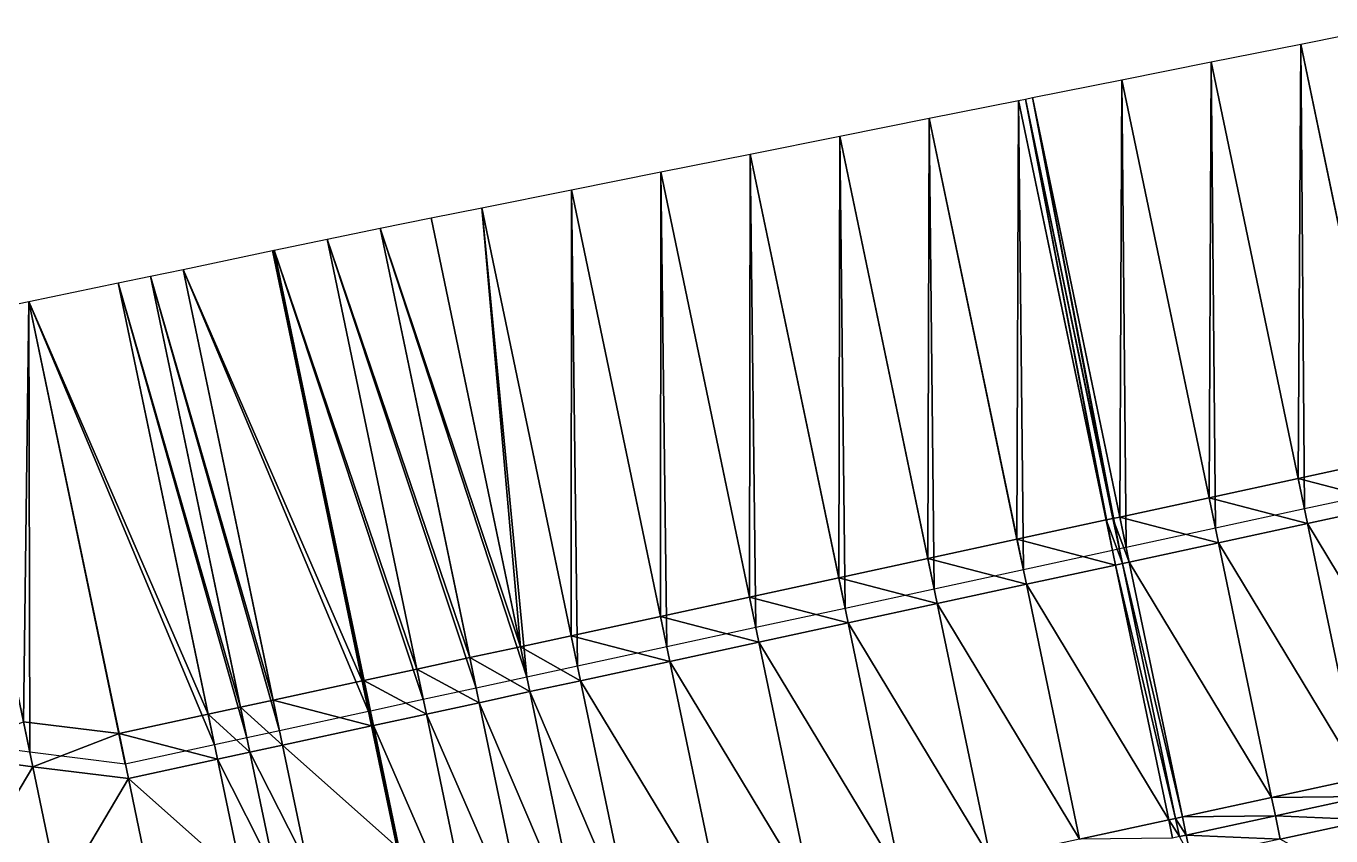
# Model space of a CAD drawing. Header units: metres. Extents: x 1882598 to 1885460, y 3171405 to 3171756.
# Drawn here: x 1883346.75 to 1883361.05, y 3171636.72 to 3171645.6 of the extents above; entities that cross this region are included whole.
import ezdxf

# ---------------------------------------------------------------- set-up
doc = ezdxf.new("R2010")
doc.units = ezdxf.units.M
doc.header["$MEASUREMENT"] = 0
doc.layers.add('Triangles surfaces projet', color=7, linetype='Continuous', true_color=0x848484)

msp = doc.modelspace()

# ---------------------------------------------------------------- linework, layer by layer
at = {"layer": 'Triangles surfaces projet'}
for points in [[(1883361.704, 3171645.6, 150.39), (1883361.673, 3171640.854, 150.276), (1883360.723, 3171645.404, 150.389), (1883361.704, 3171645.6, 150.39)], [(1883361.704, 3171645.6, 150.742), (1883361.743, 3171640.519, 150.617), (1883360.723, 3171645.404, 150.742), (1883361.704, 3171645.6, 150.742)], [(1883360.723, 3171645.404, 150.389), (1883360.695, 3171640.642, 150.275), (1883359.742, 3171645.208, 150.389), (1883360.723, 3171645.404, 150.389)], [(1883360.723, 3171645.404, 150.742), (1883360.765, 3171640.308, 150.616), (1883359.742, 3171645.208, 150.741), (1883360.723, 3171645.404, 150.742)], [(1883360.723, 3171645.404, 150.389), (1883361.673, 3171640.854, 150.276), (1883360.695, 3171640.642, 150.275), (1883360.723, 3171645.404, 150.389)], [(1883361.743, 3171640.519, 150.617), (1883360.765, 3171640.308, 150.616), (1883360.723, 3171645.404, 150.742), (1883361.743, 3171640.519, 150.617)], [(1883359.742, 3171645.208, 150.389), (1883359.718, 3171640.431, 150.274), (1883358.762, 3171645.012, 150.388), (1883359.742, 3171645.208, 150.389)], [(1883359.742, 3171645.208, 150.741), (1883359.788, 3171640.097, 150.615), (1883358.762, 3171645.012, 150.741), (1883359.742, 3171645.208, 150.741)], [(1883359.742, 3171645.208, 150.389), (1883360.695, 3171640.642, 150.275), (1883359.718, 3171640.431, 150.274), (1883359.742, 3171645.208, 150.389)], [(1883360.765, 3171640.308, 150.616), (1883359.788, 3171640.097, 150.615), (1883359.742, 3171645.208, 150.741), (1883360.765, 3171640.308, 150.616)], [(1883357.781, 3171644.816, 150.388), (1883358.762, 3171645.012, 150.388), (1883358.741, 3171640.219, 150.273), (1883357.781, 3171644.816, 150.388)], [(1883358.762, 3171645.012, 150.741), (1883358.81, 3171639.885, 150.614), (1883357.781, 3171644.816, 150.74), (1883358.762, 3171645.012, 150.741)], [(1883358.762, 3171645.012, 150.388), (1883359.718, 3171640.431, 150.274), (1883358.741, 3171640.219, 150.273), (1883358.762, 3171645.012, 150.388)], [(1883359.788, 3171640.097, 150.615), (1883358.81, 3171639.885, 150.614), (1883358.762, 3171645.012, 150.741), (1883359.788, 3171640.097, 150.615)], [(1883357.612, 3171639.975, 150.272), (1883356.649, 3171644.59, 150.387), (1883357.63, 3171644.786, 150.388), (1883357.612, 3171639.975, 150.272)], [(1883357.63, 3171644.786, 150.74), (1883357.682, 3171639.641, 150.613), (1883356.649, 3171644.59, 150.74), (1883357.63, 3171644.786, 150.74)], [(1883358.59, 3171640.187, 150.273), (1883357.612, 3171639.975, 150.272), (1883357.63, 3171644.786, 150.388), (1883358.59, 3171640.187, 150.273)], [(1883358.59, 3171640.187, 150.273), (1883357.63, 3171644.786, 150.388), (1883357.705, 3171644.801, 150.388), (1883358.59, 3171640.187, 150.273)], [(1883357.705, 3171644.801, 150.74), (1883358.66, 3171639.853, 150.614), (1883357.63, 3171644.786, 150.74), (1883357.705, 3171644.801, 150.74)], [(1883358.66, 3171639.853, 150.614), (1883357.682, 3171639.641, 150.613), (1883357.63, 3171644.786, 150.74), (1883358.66, 3171639.853, 150.614)], [(1883358.665, 3171640.203, 150.273), (1883357.705, 3171644.801, 150.388), (1883357.781, 3171644.816, 150.388), (1883358.665, 3171640.203, 150.273)], [(1883357.781, 3171644.816, 150.74), (1883358.735, 3171639.869, 150.614), (1883357.705, 3171644.801, 150.74), (1883357.781, 3171644.816, 150.74)], [(1883358.59, 3171640.187, 150.273), (1883357.705, 3171644.801, 150.388), (1883358.665, 3171640.203, 150.273), (1883358.59, 3171640.187, 150.273)], [(1883358.735, 3171639.869, 150.614), (1883358.66, 3171639.853, 150.614), (1883357.705, 3171644.801, 150.74), (1883358.735, 3171639.869, 150.614)], [(1883357.781, 3171644.816, 150.388), (1883358.741, 3171640.219, 150.273), (1883358.665, 3171640.203, 150.273), (1883357.781, 3171644.816, 150.388)], [(1883358.81, 3171639.885, 150.614), (1883358.735, 3171639.869, 150.614), (1883357.781, 3171644.816, 150.74), (1883358.81, 3171639.885, 150.614)], [(1883356.649, 3171644.59, 150.387), (1883356.635, 3171639.764, 150.271), (1883355.669, 3171644.394, 150.387), (1883356.649, 3171644.59, 150.387)], [(1883356.649, 3171644.59, 150.74), (1883356.705, 3171639.43, 150.612), (1883355.669, 3171644.394, 150.739), (1883356.649, 3171644.59, 150.74)], [(1883356.635, 3171639.764, 150.271), (1883356.649, 3171644.59, 150.387), (1883357.612, 3171639.975, 150.272), (1883356.635, 3171639.764, 150.271)], [(1883357.682, 3171639.641, 150.613), (1883356.705, 3171639.43, 150.612), (1883356.649, 3171644.59, 150.74), (1883357.682, 3171639.641, 150.613)], [(1883355.669, 3171644.394, 150.387), (1883355.658, 3171639.552, 150.27), (1883354.688, 3171644.198, 150.386), (1883355.669, 3171644.394, 150.387)], [(1883355.669, 3171644.394, 150.739), (1883355.727, 3171639.218, 150.611), (1883354.688, 3171644.198, 150.738), (1883355.669, 3171644.394, 150.739)], [(1883356.635, 3171639.764, 150.271), (1883355.658, 3171639.552, 150.27), (1883355.669, 3171644.394, 150.387), (1883356.635, 3171639.764, 150.271)], [(1883356.705, 3171639.43, 150.612), (1883355.727, 3171639.218, 150.611), (1883355.669, 3171644.394, 150.739), (1883356.705, 3171639.43, 150.612)], [(1883354.68, 3171639.341, 150.269), (1883353.707, 3171644.002, 150.385), (1883354.688, 3171644.198, 150.386), (1883354.68, 3171639.341, 150.269)], [(1883354.688, 3171644.198, 150.738), (1883354.75, 3171639.007, 150.61), (1883353.707, 3171644.002, 150.738), (1883354.688, 3171644.198, 150.738)], [(1883354.688, 3171644.198, 150.386), (1883355.658, 3171639.552, 150.27), (1883354.68, 3171639.341, 150.269), (1883354.688, 3171644.198, 150.386)], [(1883355.727, 3171639.218, 150.611), (1883354.75, 3171639.007, 150.61), (1883354.688, 3171644.198, 150.738), (1883355.727, 3171639.218, 150.611)], [(1883353.707, 3171644.002, 150.385), (1883353.703, 3171639.13, 150.268), (1883352.727, 3171643.806, 150.385), (1883353.707, 3171644.002, 150.385)], [(1883353.707, 3171644.002, 150.738), (1883353.773, 3171638.795, 150.609), (1883352.727, 3171643.806, 150.737), (1883353.707, 3171644.002, 150.738)], [(1883353.707, 3171644.002, 150.385), (1883354.68, 3171639.341, 150.269), (1883353.703, 3171639.13, 150.268), (1883353.707, 3171644.002, 150.385)], [(1883354.75, 3171639.007, 150.61), (1883353.773, 3171638.795, 150.609), (1883353.707, 3171644.002, 150.738), (1883354.75, 3171639.007, 150.61)], [(1883351.746, 3171643.61, 150.384), (1883352.727, 3171643.806, 150.385), (1883352.725, 3171638.918, 150.267), (1883351.746, 3171643.61, 150.384)], [(1883352.727, 3171643.806, 150.737), (1883352.795, 3171638.584, 150.608), (1883351.746, 3171643.61, 150.737), (1883352.727, 3171643.806, 150.737)], [(1883352.725, 3171638.918, 150.267), (1883352.727, 3171643.806, 150.385), (1883353.703, 3171639.13, 150.268), (1883352.725, 3171638.918, 150.267)], [(1883353.773, 3171638.795, 150.609), (1883352.795, 3171638.584, 150.608), (1883352.727, 3171643.806, 150.737), (1883353.773, 3171638.795, 150.609)], [(1883352.169, 3171638.798, 150.266), (1883350.63, 3171643.386, 150.384), (1883351.188, 3171643.499, 150.384), (1883352.169, 3171638.798, 150.266)], [(1883351.188, 3171643.499, 150.737), (1883352.239, 3171638.464, 150.608), (1883350.63, 3171643.386, 150.736), (1883351.188, 3171643.499, 150.737)], [(1883352.169, 3171638.798, 150.266), (1883351.188, 3171643.499, 150.384), (1883351.746, 3171643.61, 150.384), (1883352.169, 3171638.798, 150.266)], [(1883351.746, 3171643.61, 150.737), (1883352.239, 3171638.464, 150.608), (1883351.188, 3171643.499, 150.737), (1883351.746, 3171643.61, 150.737)], [(1883352.725, 3171638.918, 150.267), (1883352.169, 3171638.798, 150.266), (1883351.746, 3171643.61, 150.384), (1883352.725, 3171638.918, 150.267)], [(1883352.795, 3171638.584, 150.608), (1883352.239, 3171638.464, 150.608), (1883351.746, 3171643.61, 150.737), (1883352.795, 3171638.584, 150.608)], [(1883351.613, 3171638.678, 150.266), (1883350.049, 3171643.264, 150.383), (1883350.63, 3171643.386, 150.384), (1883351.613, 3171638.678, 150.266)], [(1883350.63, 3171643.386, 150.736), (1883351.683, 3171638.343, 150.607), (1883350.049, 3171643.264, 150.736), (1883350.63, 3171643.386, 150.736)], [(1883352.169, 3171638.798, 150.266), (1883351.613, 3171638.678, 150.266), (1883350.63, 3171643.386, 150.384), (1883352.169, 3171638.798, 150.266)], [(1883352.239, 3171638.464, 150.608), (1883351.683, 3171638.343, 150.607), (1883350.63, 3171643.386, 150.736), (1883352.239, 3171638.464, 150.608)], [(1883351.033, 3171638.552, 150.265), (1883349.468, 3171643.143, 150.383), (1883350.049, 3171643.264, 150.383), (1883351.033, 3171638.552, 150.265)], [(1883350.049, 3171643.264, 150.736), (1883351.102, 3171638.218, 150.607), (1883349.468, 3171643.143, 150.735), (1883350.049, 3171643.264, 150.736)], [(1883351.613, 3171638.678, 150.266), (1883351.033, 3171638.552, 150.265), (1883350.049, 3171643.264, 150.383), (1883351.613, 3171638.678, 150.266)], [(1883351.683, 3171638.343, 150.607), (1883351.102, 3171638.218, 150.607), (1883350.049, 3171643.264, 150.736), (1883351.683, 3171638.343, 150.607)], [(1883350.433, 3171638.422, 150.265), (1883348.469, 3171642.934, 150.382), (1883349.448, 3171643.139, 150.383), (1883350.433, 3171638.422, 150.265)], [(1883349.448, 3171643.139, 150.735), (1883350.502, 3171638.088, 150.606), (1883348.469, 3171642.934, 150.734), (1883349.448, 3171643.139, 150.735)], [(1883349.458, 3171643.141, 150.383), (1883350.443, 3171638.424, 150.265), (1883349.448, 3171643.139, 150.383), (1883349.458, 3171643.141, 150.383)], [(1883349.458, 3171643.141, 150.735), (1883350.512, 3171638.09, 150.606), (1883349.448, 3171643.139, 150.735), (1883349.458, 3171643.141, 150.735)], [(1883349.448, 3171643.139, 150.383), (1883350.443, 3171638.424, 150.265), (1883350.433, 3171638.422, 150.265), (1883349.448, 3171643.139, 150.383)], [(1883350.512, 3171638.09, 150.606), (1883350.502, 3171638.088, 150.606), (1883349.448, 3171643.139, 150.735), (1883350.512, 3171638.09, 150.606)], [(1883349.468, 3171643.143, 150.383), (1883350.452, 3171638.427, 150.265), (1883349.458, 3171643.141, 150.383), (1883349.468, 3171643.143, 150.383)], [(1883349.468, 3171643.143, 150.735), (1883350.522, 3171638.092, 150.606), (1883349.458, 3171643.141, 150.735), (1883349.468, 3171643.143, 150.735)], [(1883350.443, 3171638.424, 150.265), (1883349.458, 3171643.141, 150.383), (1883350.452, 3171638.427, 150.265), (1883350.443, 3171638.424, 150.265)], [(1883350.512, 3171638.09, 150.606), (1883349.458, 3171643.141, 150.735), (1883350.522, 3171638.092, 150.606), (1883350.512, 3171638.09, 150.606)], [(1883351.033, 3171638.552, 150.265), (1883350.452, 3171638.427, 150.265), (1883349.468, 3171643.143, 150.383), (1883351.033, 3171638.552, 150.265)], [(1883351.102, 3171638.218, 150.607), (1883350.522, 3171638.092, 150.606), (1883349.468, 3171643.143, 150.735), (1883351.102, 3171638.218, 150.607)], [(1883348.469, 3171642.934, 150.382), (1883349.455, 3171638.211, 150.264), (1883348.113, 3171642.859, 150.382), (1883348.469, 3171642.934, 150.382)], [(1883348.469, 3171642.934, 150.734), (1883349.525, 3171637.877, 150.605), (1883348.113, 3171642.859, 150.734), (1883348.469, 3171642.934, 150.734)], [(1883350.433, 3171638.422, 150.265), (1883349.455, 3171638.211, 150.264), (1883348.469, 3171642.934, 150.382), (1883350.433, 3171638.422, 150.265)], [(1883350.502, 3171638.088, 150.606), (1883349.525, 3171637.877, 150.605), (1883348.469, 3171642.934, 150.734), (1883350.502, 3171638.088, 150.606)], [(1883346.777, 3171642.58, 150.381), (1883347.756, 3171642.785, 150.381), (1883348.743, 3171638.057, 150.263), (1883346.777, 3171642.58, 150.381)], [(1883347.756, 3171642.785, 150.734), (1883348.813, 3171637.723, 150.605), (1883346.777, 3171642.58, 150.733), (1883347.756, 3171642.785, 150.734)], [(1883347.756, 3171642.785, 150.381), (1883348.113, 3171642.859, 150.382), (1883349.099, 3171638.134, 150.264), (1883347.756, 3171642.785, 150.381)], [(1883348.113, 3171642.859, 150.734), (1883349.169, 3171637.8, 150.605), (1883347.756, 3171642.785, 150.734), (1883348.113, 3171642.859, 150.734)], [(1883347.756, 3171642.785, 150.381), (1883349.099, 3171638.134, 150.264), (1883348.743, 3171638.057, 150.263), (1883347.756, 3171642.785, 150.381)], [(1883349.169, 3171637.8, 150.605), (1883348.813, 3171637.723, 150.605), (1883347.756, 3171642.785, 150.734), (1883349.169, 3171637.8, 150.605)], [(1883349.455, 3171638.211, 150.264), (1883349.099, 3171638.134, 150.264), (1883348.113, 3171642.859, 150.382), (1883349.455, 3171638.211, 150.264)], [(1883349.525, 3171637.877, 150.605), (1883349.169, 3171637.8, 150.605), (1883348.113, 3171642.859, 150.734), (1883349.525, 3171637.877, 150.605)], [(1883346.777, 3171642.58, 150.381), (1883346.717, 3171637.975, 150.27), (1883345.798, 3171642.379, 150.38), (1883346.777, 3171642.58, 150.381)], [(1883346.777, 3171642.58, 150.733), (1883346.787, 3171637.641, 150.611), (1883345.798, 3171642.379, 150.732), (1883346.777, 3171642.58, 150.733)], [(1883346.777, 3171642.58, 150.381), (1883347.766, 3171637.845, 150.262), (1883346.717, 3171637.975, 150.27), (1883346.777, 3171642.58, 150.381)], [(1883347.766, 3171637.845, 150.262), (1883346.777, 3171642.58, 150.381), (1883348.743, 3171638.057, 150.263), (1883347.766, 3171637.845, 150.262)], [(1883347.835, 3171637.511, 150.604), (1883346.787, 3171637.641, 150.611), (1883346.777, 3171642.58, 150.733), (1883347.835, 3171637.511, 150.604)], [(1883348.813, 3171637.723, 150.605), (1883347.835, 3171637.511, 150.604), (1883346.777, 3171642.58, 150.733), (1883348.813, 3171637.723, 150.605)], [(1883346.787, 3171637.641, 150.611), (1883345.736, 3171637.781, 150.62), (1883345.798, 3171642.379, 150.732), (1883346.787, 3171637.641, 150.611)], [(1883361.776, 3171640.36, 150.78), (1883360.695, 3171640.642, 150.275), (1883361.673, 3171640.854, 150.276), (1883361.776, 3171640.36, 150.78)], [(1883359.718, 3171640.431, 150.274), (1883360.695, 3171640.642, 150.275), (1883360.798, 3171640.149, 150.779), (1883359.718, 3171640.431, 150.274)], [(1883360.798, 3171640.149, 150.779), (1883360.695, 3171640.642, 150.275), (1883361.776, 3171640.36, 150.78), (1883360.798, 3171640.149, 150.779)], [(1883359.718, 3171640.431, 150.274), (1883359.821, 3171639.937, 150.778), (1883358.741, 3171640.219, 150.273), (1883359.718, 3171640.431, 150.274)], [(1883359.821, 3171639.937, 150.778), (1883359.718, 3171640.431, 150.274), (1883360.798, 3171640.149, 150.779), (1883359.821, 3171639.937, 150.778)], [(1883361.776, 3171640.36, 150.78), (1883362.359, 3171637.566, 150.837), (1883360.798, 3171640.149, 150.779), (1883361.776, 3171640.36, 150.78)], [(1883358.665, 3171640.203, 150.273), (1883358.741, 3171640.219, 150.273), (1883358.844, 3171639.726, 150.777), (1883358.665, 3171640.203, 150.273)], [(1883358.844, 3171639.726, 150.777), (1883358.741, 3171640.219, 150.273), (1883359.821, 3171639.937, 150.778), (1883358.844, 3171639.726, 150.777)], [(1883357.612, 3171639.975, 150.272), (1883358.59, 3171640.187, 150.273), (1883358.693, 3171639.693, 150.777), (1883357.612, 3171639.975, 150.272)], [(1883358.768, 3171639.71, 150.777), (1883358.59, 3171640.187, 150.273), (1883358.665, 3171640.203, 150.273), (1883358.768, 3171639.71, 150.777)], [(1883358.59, 3171640.187, 150.273), (1883358.768, 3171639.71, 150.777), (1883358.693, 3171639.693, 150.777), (1883358.59, 3171640.187, 150.273)], [(1883358.768, 3171639.71, 150.777), (1883358.665, 3171640.203, 150.273), (1883358.844, 3171639.726, 150.777), (1883358.768, 3171639.71, 150.777)], [(1883359.821, 3171639.937, 150.778), (1883360.798, 3171640.149, 150.779), (1883361.382, 3171637.355, 150.836), (1883359.821, 3171639.937, 150.778)], [(1883362.359, 3171637.566, 150.837), (1883361.382, 3171637.355, 150.836), (1883360.798, 3171640.149, 150.779), (1883362.359, 3171637.566, 150.837)], [(1883357.715, 3171639.482, 150.776), (1883356.635, 3171639.764, 150.271), (1883357.612, 3171639.975, 150.272), (1883357.715, 3171639.482, 150.776)], [(1883357.715, 3171639.482, 150.776), (1883357.612, 3171639.975, 150.272), (1883358.693, 3171639.693, 150.777), (1883357.715, 3171639.482, 150.776)], [(1883359.821, 3171639.937, 150.778), (1883360.404, 3171637.143, 150.835), (1883358.844, 3171639.726, 150.777), (1883359.821, 3171639.937, 150.778)], [(1883360.404, 3171637.143, 150.835), (1883359.821, 3171639.937, 150.778), (1883361.382, 3171637.355, 150.836), (1883360.404, 3171637.143, 150.835)], [(1883355.658, 3171639.552, 150.27), (1883356.635, 3171639.764, 150.271), (1883356.738, 3171639.271, 150.775), (1883355.658, 3171639.552, 150.27)], [(1883356.738, 3171639.271, 150.775), (1883356.635, 3171639.764, 150.271), (1883357.715, 3171639.482, 150.776), (1883356.738, 3171639.271, 150.775)], [(1883359.276, 3171636.899, 150.834), (1883357.715, 3171639.482, 150.776), (1883358.693, 3171639.693, 150.777), (1883359.276, 3171636.899, 150.834)], [(1883358.768, 3171639.71, 150.777), (1883359.351, 3171636.916, 150.834), (1883358.693, 3171639.693, 150.777), (1883358.768, 3171639.71, 150.777)], [(1883358.693, 3171639.693, 150.777), (1883359.351, 3171636.916, 150.834), (1883359.276, 3171636.899, 150.834), (1883358.693, 3171639.693, 150.777)], [(1883358.844, 3171639.726, 150.777), (1883359.427, 3171636.932, 150.834), (1883358.768, 3171639.71, 150.777), (1883358.844, 3171639.726, 150.777)], [(1883358.768, 3171639.71, 150.777), (1883359.427, 3171636.932, 150.834), (1883359.351, 3171636.916, 150.834), (1883358.768, 3171639.71, 150.777)], [(1883360.404, 3171637.143, 150.835), (1883359.427, 3171636.932, 150.834), (1883358.844, 3171639.726, 150.777), (1883360.404, 3171637.143, 150.835)], [(1883355.761, 3171639.059, 150.774), (1883354.68, 3171639.341, 150.269), (1883355.658, 3171639.552, 150.27), (1883355.761, 3171639.059, 150.774)], [(1883355.658, 3171639.552, 150.27), (1883356.738, 3171639.271, 150.775), (1883355.761, 3171639.059, 150.774), (1883355.658, 3171639.552, 150.27)], [(1883356.738, 3171639.271, 150.775), (1883357.715, 3171639.482, 150.776), (1883358.299, 3171636.688, 150.833), (1883356.738, 3171639.271, 150.775)], [(1883357.715, 3171639.482, 150.776), (1883359.276, 3171636.899, 150.834), (1883358.299, 3171636.688, 150.833), (1883357.715, 3171639.482, 150.776)], [(1883354.783, 3171638.848, 150.773), (1883353.703, 3171639.13, 150.268), (1883354.68, 3171639.341, 150.269), (1883354.783, 3171638.848, 150.773)], [(1883355.761, 3171639.059, 150.774), (1883354.783, 3171638.848, 150.773), (1883354.68, 3171639.341, 150.269), (1883355.761, 3171639.059, 150.774)], [(1883357.321, 3171636.476, 150.832), (1883355.761, 3171639.059, 150.774), (1883356.738, 3171639.271, 150.775), (1883357.321, 3171636.476, 150.832)], [(1883358.299, 3171636.688, 150.833), (1883357.321, 3171636.476, 150.832), (1883356.738, 3171639.271, 150.775), (1883358.299, 3171636.688, 150.833)], [(1883353.806, 3171638.636, 150.772), (1883352.725, 3171638.918, 150.267), (1883353.703, 3171639.13, 150.268), (1883353.806, 3171638.636, 150.772)], [(1883353.703, 3171639.13, 150.268), (1883354.783, 3171638.848, 150.773), (1883353.806, 3171638.636, 150.772), (1883353.703, 3171639.13, 150.268)], [(1883352.828, 3171638.425, 150.771), (1883352.169, 3171638.798, 150.266), (1883352.725, 3171638.918, 150.267), (1883352.828, 3171638.425, 150.771)], [(1883352.828, 3171638.425, 150.771), (1883352.725, 3171638.918, 150.267), (1883353.806, 3171638.636, 150.772), (1883352.828, 3171638.425, 150.771)], [(1883354.783, 3171638.848, 150.773), (1883355.761, 3171639.059, 150.774), (1883356.344, 3171636.265, 150.831), (1883354.783, 3171638.848, 150.773)], [(1883357.321, 3171636.476, 150.832), (1883356.344, 3171636.265, 150.831), (1883355.761, 3171639.059, 150.774), (1883357.321, 3171636.476, 150.832)], [(1883351.613, 3171638.678, 150.266), (1883352.169, 3171638.798, 150.266), (1883352.272, 3171638.305, 150.77), (1883351.613, 3171638.678, 150.266)], [(1883352.828, 3171638.425, 150.771), (1883352.272, 3171638.305, 150.77), (1883352.169, 3171638.798, 150.266), (1883352.828, 3171638.425, 150.771)], [(1883355.366, 3171636.054, 150.83), (1883353.806, 3171638.636, 150.772), (1883354.783, 3171638.848, 150.773), (1883355.366, 3171636.054, 150.83)], [(1883356.344, 3171636.265, 150.831), (1883355.366, 3171636.054, 150.83), (1883354.783, 3171638.848, 150.773), (1883356.344, 3171636.265, 150.831)], [(1883351.613, 3171638.678, 150.266), (1883351.716, 3171638.184, 150.77), (1883351.033, 3171638.552, 150.265), (1883351.613, 3171638.678, 150.266)], [(1883352.272, 3171638.305, 150.77), (1883351.716, 3171638.184, 150.77), (1883351.613, 3171638.678, 150.266), (1883352.272, 3171638.305, 150.77)], [(1883354.389, 3171635.842, 150.829), (1883352.828, 3171638.425, 150.771), (1883353.806, 3171638.636, 150.772), (1883354.389, 3171635.842, 150.829)], [(1883353.806, 3171638.636, 150.772), (1883355.366, 3171636.054, 150.83), (1883354.389, 3171635.842, 150.829), (1883353.806, 3171638.636, 150.772)], [(1883350.452, 3171638.427, 150.265), (1883351.033, 3171638.552, 150.265), (1883351.136, 3171638.059, 150.769), (1883350.452, 3171638.427, 150.265)], [(1883351.033, 3171638.552, 150.265), (1883351.716, 3171638.184, 150.77), (1883351.136, 3171638.059, 150.769), (1883351.033, 3171638.552, 150.265)], [(1883350.433, 3171638.422, 150.265), (1883350.536, 3171637.929, 150.769), (1883349.455, 3171638.211, 150.264), (1883350.433, 3171638.422, 150.265)], [(1883350.433, 3171638.422, 150.265), (1883350.443, 3171638.424, 150.265), (1883350.546, 3171637.931, 150.769), (1883350.433, 3171638.422, 150.265)], [(1883350.536, 3171637.929, 150.769), (1883350.433, 3171638.422, 150.265), (1883350.546, 3171637.931, 150.769), (1883350.536, 3171637.929, 150.769)], [(1883350.555, 3171637.933, 150.769), (1883350.443, 3171638.424, 150.265), (1883350.452, 3171638.427, 150.265), (1883350.555, 3171637.933, 150.769)], [(1883350.546, 3171637.931, 150.769), (1883350.443, 3171638.424, 150.265), (1883350.555, 3171637.933, 150.769), (1883350.546, 3171637.931, 150.769)], [(1883350.555, 3171637.933, 150.769), (1883350.452, 3171638.427, 150.265), (1883351.136, 3171638.059, 150.769), (1883350.555, 3171637.933, 150.769)], [(1883353.412, 3171635.631, 150.828), (1883352.272, 3171638.305, 150.77), (1883352.828, 3171638.425, 150.771), (1883353.412, 3171635.631, 150.828)], [(1883352.828, 3171638.425, 150.771), (1883354.389, 3171635.842, 150.829), (1883353.412, 3171635.631, 150.828), (1883352.828, 3171638.425, 150.771)], [(1883349.558, 3171637.718, 150.768), (1883349.099, 3171638.134, 150.264), (1883349.455, 3171638.211, 150.264), (1883349.558, 3171637.718, 150.768)], [(1883350.536, 3171637.929, 150.769), (1883349.558, 3171637.718, 150.768), (1883349.455, 3171638.211, 150.264), (1883350.536, 3171637.929, 150.769)], [(1883351.716, 3171638.184, 150.77), (1883352.272, 3171638.305, 150.77), (1883352.855, 3171635.51, 150.828), (1883351.716, 3171638.184, 150.77)], [(1883353.412, 3171635.631, 150.828), (1883352.855, 3171635.51, 150.828), (1883352.272, 3171638.305, 150.77), (1883353.412, 3171635.631, 150.828)], [(1883349.099, 3171638.134, 150.264), (1883349.202, 3171637.641, 150.767), (1883348.743, 3171638.057, 150.263), (1883349.099, 3171638.134, 150.264)], [(1883349.202, 3171637.641, 150.767), (1883349.099, 3171638.134, 150.264), (1883349.558, 3171637.718, 150.768), (1883349.202, 3171637.641, 150.767)], [(1883350.555, 3171637.933, 150.769), (1883351.136, 3171638.059, 150.769), (1883351.719, 3171635.265, 150.826), (1883350.555, 3171637.933, 150.769)], [(1883352.299, 3171635.39, 150.827), (1883351.136, 3171638.059, 150.769), (1883351.716, 3171638.184, 150.77), (1883352.299, 3171635.39, 150.827)], [(1883352.299, 3171635.39, 150.827), (1883351.719, 3171635.265, 150.826), (1883351.136, 3171638.059, 150.769), (1883352.299, 3171635.39, 150.827)], [(1883352.299, 3171635.39, 150.827), (1883351.716, 3171638.184, 150.77), (1883352.855, 3171635.51, 150.828), (1883352.299, 3171635.39, 150.827)], [(1883346.82, 3171637.482, 150.774), (1883345.769, 3171637.622, 150.782), (1883346.717, 3171637.975, 150.27), (1883346.82, 3171637.482, 150.774)], [(1883346.717, 3171637.975, 150.27), (1883347.766, 3171637.845, 150.262), (1883346.82, 3171637.482, 150.774), (1883346.717, 3171637.975, 150.27)], [(1883348.846, 3171637.564, 150.767), (1883347.766, 3171637.845, 150.262), (1883348.743, 3171638.057, 150.263), (1883348.846, 3171637.564, 150.767)], [(1883349.202, 3171637.641, 150.767), (1883348.846, 3171637.564, 150.767), (1883348.743, 3171638.057, 150.263), (1883349.202, 3171637.641, 150.767)], [(1883349.558, 3171637.718, 150.768), (1883350.536, 3171637.929, 150.769), (1883350.812, 3171636.603, 150.796), (1883349.558, 3171637.718, 150.768)], [(1883350.546, 3171637.931, 150.769), (1883350.812, 3171636.603, 150.796), (1883350.536, 3171637.929, 150.769), (1883350.546, 3171637.931, 150.769)], [(1883350.555, 3171637.933, 150.769), (1883350.976, 3171635.871, 150.811), (1883350.546, 3171637.931, 150.769), (1883350.555, 3171637.933, 150.769)], [(1883350.546, 3171637.931, 150.769), (1883350.976, 3171635.871, 150.811), (1883350.812, 3171636.603, 150.796), (1883350.546, 3171637.931, 150.769)], [(1883351.139, 3171635.139, 150.826), (1883350.555, 3171637.933, 150.769), (1883351.719, 3171635.265, 150.826), (1883351.139, 3171635.139, 150.826)], [(1883350.555, 3171637.933, 150.769), (1883351.139, 3171635.139, 150.826), (1883350.976, 3171635.871, 150.811), (1883350.555, 3171637.933, 150.769)], [(1883347.766, 3171637.845, 150.262), (1883347.869, 3171637.352, 150.766), (1883346.82, 3171637.482, 150.774), (1883347.766, 3171637.845, 150.262)], [(1883348.846, 3171637.564, 150.767), (1883347.869, 3171637.352, 150.766), (1883347.766, 3171637.845, 150.262), (1883348.846, 3171637.564, 150.767)], [(1883349.202, 3171637.641, 150.767), (1883349.479, 3171636.315, 150.795), (1883348.846, 3171637.564, 150.767), (1883349.202, 3171637.641, 150.767)], [(1883349.558, 3171637.718, 150.768), (1883349.835, 3171636.392, 150.795), (1883349.202, 3171637.641, 150.767), (1883349.558, 3171637.718, 150.768)], [(1883349.202, 3171637.641, 150.767), (1883349.835, 3171636.392, 150.795), (1883349.479, 3171636.315, 150.795), (1883349.202, 3171637.641, 150.767)], [(1883350.812, 3171636.603, 150.796), (1883349.835, 3171636.392, 150.795), (1883349.558, 3171637.718, 150.768), (1883350.812, 3171636.603, 150.796)], [(1883345.769, 3171637.622, 150.782), (1883346.82, 3171637.482, 150.774), (1883346.063, 3171636.214, 150.811), (1883345.769, 3171637.622, 150.782)], [(1883347.869, 3171637.352, 150.766), (1883348.846, 3171637.564, 150.767), (1883349.123, 3171636.238, 150.794), (1883347.869, 3171637.352, 150.766)], [(1883349.123, 3171636.238, 150.794), (1883348.846, 3171637.564, 150.767), (1883349.479, 3171636.315, 150.795), (1883349.123, 3171636.238, 150.794)], [(1883346.063, 3171636.214, 150.811), (1883346.82, 3171637.482, 150.774), (1883347.114, 3171636.074, 150.803), (1883346.063, 3171636.214, 150.811)], [(1883347.869, 3171637.352, 150.766), (1883347.114, 3171636.074, 150.803), (1883346.82, 3171637.482, 150.774), (1883347.869, 3171637.352, 150.766)], [(1883347.114, 3171636.074, 150.803), (1883347.869, 3171637.352, 150.766), (1883348.145, 3171636.026, 150.793), (1883347.114, 3171636.074, 150.803)], [(1883348.145, 3171636.026, 150.793), (1883347.869, 3171637.352, 150.766), (1883349.123, 3171636.238, 150.794), (1883348.145, 3171636.026, 150.793)], [(1883361.382, 3171637.355, 150.836), (1883361.423, 3171637.155, 151.04), (1883360.404, 3171637.143, 150.835), (1883361.382, 3171637.355, 150.836)], [(1883360.404, 3171637.143, 150.835), (1883360.446, 3171636.943, 151.039), (1883359.427, 3171636.932, 150.834), (1883360.404, 3171637.143, 150.835)], [(1883360.404, 3171637.143, 150.835), (1883361.423, 3171637.155, 151.04), (1883360.446, 3171636.943, 151.039), (1883360.404, 3171637.143, 150.835)], [(1883361.423, 3171637.155, 151.04), (1883361.476, 3171636.9, 151.045), (1883360.446, 3171636.943, 151.039), (1883361.423, 3171637.155, 151.04)], [(1883359.351, 3171636.916, 150.834), (1883359.393, 3171636.716, 151.038), (1883359.276, 3171636.899, 150.834), (1883359.351, 3171636.916, 150.834)], [(1883359.351, 3171636.916, 150.834), (1883359.427, 3171636.932, 150.834), (1883359.468, 3171636.732, 151.038), (1883359.351, 3171636.916, 150.834)], [(1883359.393, 3171636.716, 151.038), (1883359.351, 3171636.916, 150.834), (1883359.468, 3171636.732, 151.038), (1883359.393, 3171636.716, 151.038)], [(1883359.427, 3171636.932, 150.834), (1883360.446, 3171636.943, 151.039), (1883359.468, 3171636.732, 151.038), (1883359.427, 3171636.932, 150.834)], [(1883359.468, 3171636.732, 151.038), (1883360.446, 3171636.943, 151.039), (1883360.499, 3171636.689, 151.044), (1883359.468, 3171636.732, 151.038)], [(1883360.499, 3171636.689, 151.044), (1883360.446, 3171636.943, 151.039), (1883361.476, 3171636.9, 151.045), (1883360.499, 3171636.689, 151.044)], [(1883359.318, 3171636.699, 151.038), (1883358.299, 3171636.688, 150.833), (1883359.276, 3171636.899, 150.834), (1883359.318, 3171636.699, 151.038)], [(1883359.318, 3171636.699, 151.038), (1883359.276, 3171636.899, 150.834), (1883359.393, 3171636.716, 151.038), (1883359.318, 3171636.699, 151.038)], [(1883360.499, 3171636.689, 151.044), (1883361.476, 3171636.9, 151.045), (1883361.655, 3171636.046, 150.172), (1883360.499, 3171636.689, 151.044)], [(1883359.521, 3171636.479, 151.043), (1883359.393, 3171636.716, 151.038), (1883359.468, 3171636.732, 151.038), (1883359.521, 3171636.479, 151.043)], [(1883359.521, 3171636.479, 151.043), (1883359.468, 3171636.732, 151.038), (1883360.499, 3171636.689, 151.044), (1883359.521, 3171636.479, 151.043)]]:
    msp.add_3dface(points, dxfattribs=at)

doc.saveas('drawing.dxf')
